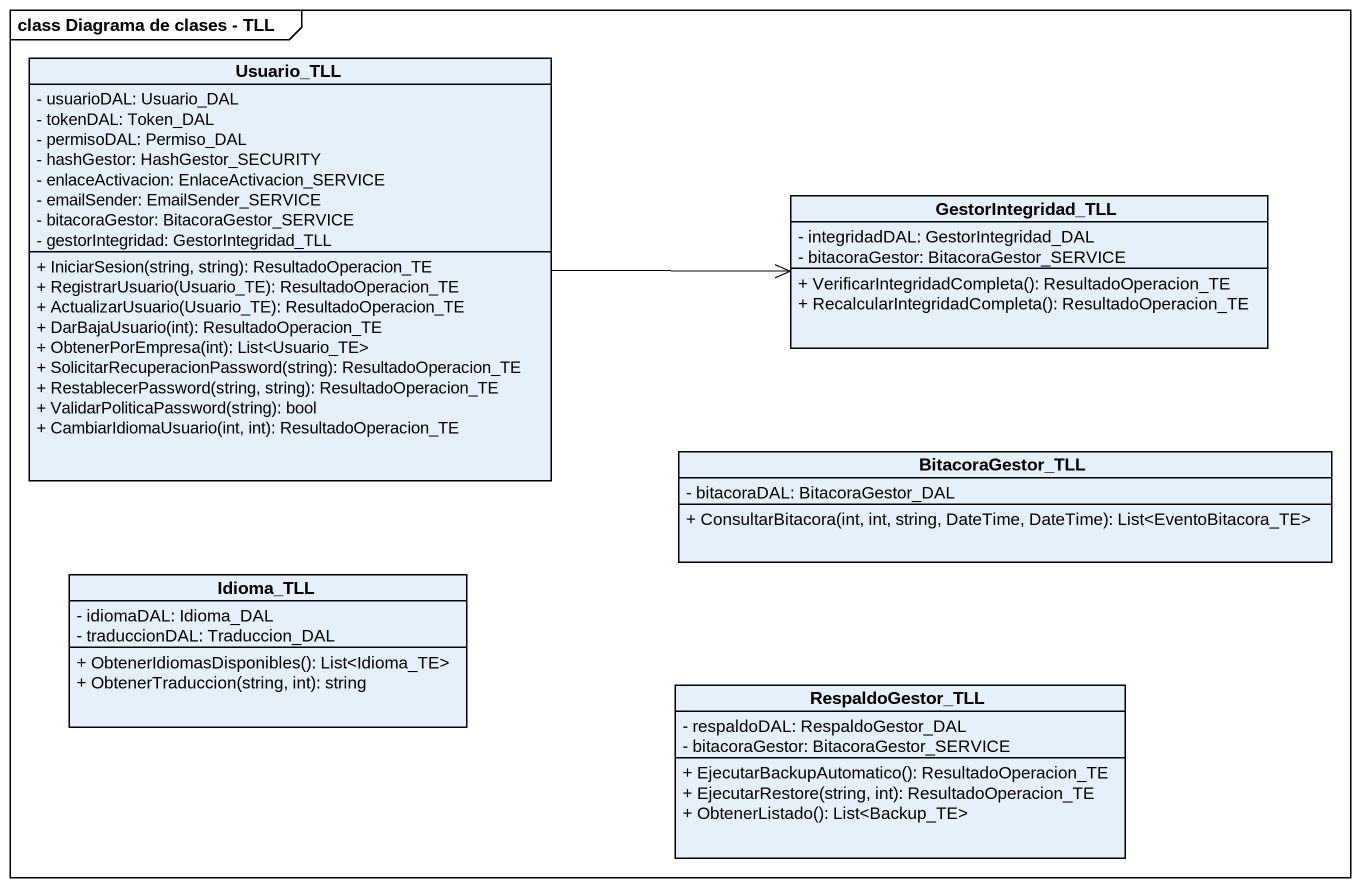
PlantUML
@startuml
mainframe class Diagrama de clases - TLL
hide circle
hide empty members
skinparam classAttributeIconSize 0
class Usuario_TLL {
  - usuarioDAL: Usuario_DAL
  - tokenDAL: Token_DAL
  - permisoDAL: Permiso_DAL
  - hashGestor: HashGestor_SECURITY
  - enlaceActivacion: EnlaceActivacion_SERVICE
  - emailSender: EmailSender_SERVICE
  - bitacoraGestor: BitacoraGestor_SERVICE
  - gestorIntegridad: GestorIntegridad_TLL
  + IniciarSesion(string, string): ResultadoOperacion_TE
  + RegistrarUsuario(Usuario_TE): ResultadoOperacion_TE
  + ActualizarUsuario(Usuario_TE): ResultadoOperacion_TE
  + DarBajaUsuario(int): ResultadoOperacion_TE
  + ObtenerPorEmpresa(int): List<Usuario_TE>
  + SolicitarRecuperacionPassword(string): ResultadoOperacion_TE
  + RestablecerPassword(string, string): ResultadoOperacion_TE
  + ValidarPoliticaPassword(string): bool
  + CambiarIdiomaUsuario(int, int): ResultadoOperacion_TE
}
class GestorIntegridad_TLL {
  - integridadDAL: GestorIntegridad_DAL
  - bitacoraGestor: BitacoraGestor_SERVICE
  + VerificarIntegridadCompleta(): ResultadoOperacion_TE
  + RecalcularIntegridadCompleta(): ResultadoOperacion_TE
}
class BitacoraGestor_TLL {
  - bitacoraDAL: BitacoraGestor_DAL
  + ConsultarBitacora(int, int, string, DateTime, DateTime): List<EventoBitacora_TE>
}
class Idioma_TLL {
  - idiomaDAL: Idioma_DAL
  - traduccionDAL: Traduccion_DAL
  + ObtenerIdiomasDisponibles(): List<Idioma_TE>
  + ObtenerTraduccion(string, int): string
}
class RespaldoGestor_TLL {
  - respaldoDAL: RespaldoGestor_DAL
  - bitacoraGestor: BitacoraGestor_SERVICE
  + EjecutarBackupAutomatico(): ResultadoOperacion_TE
  + EjecutarRestore(string, int): ResultadoOperacion_TE
  + ObtenerListado(): List<Backup_TE>
}
Usuario_TLL -right-> GestorIntegridad_TLL
@enduml
